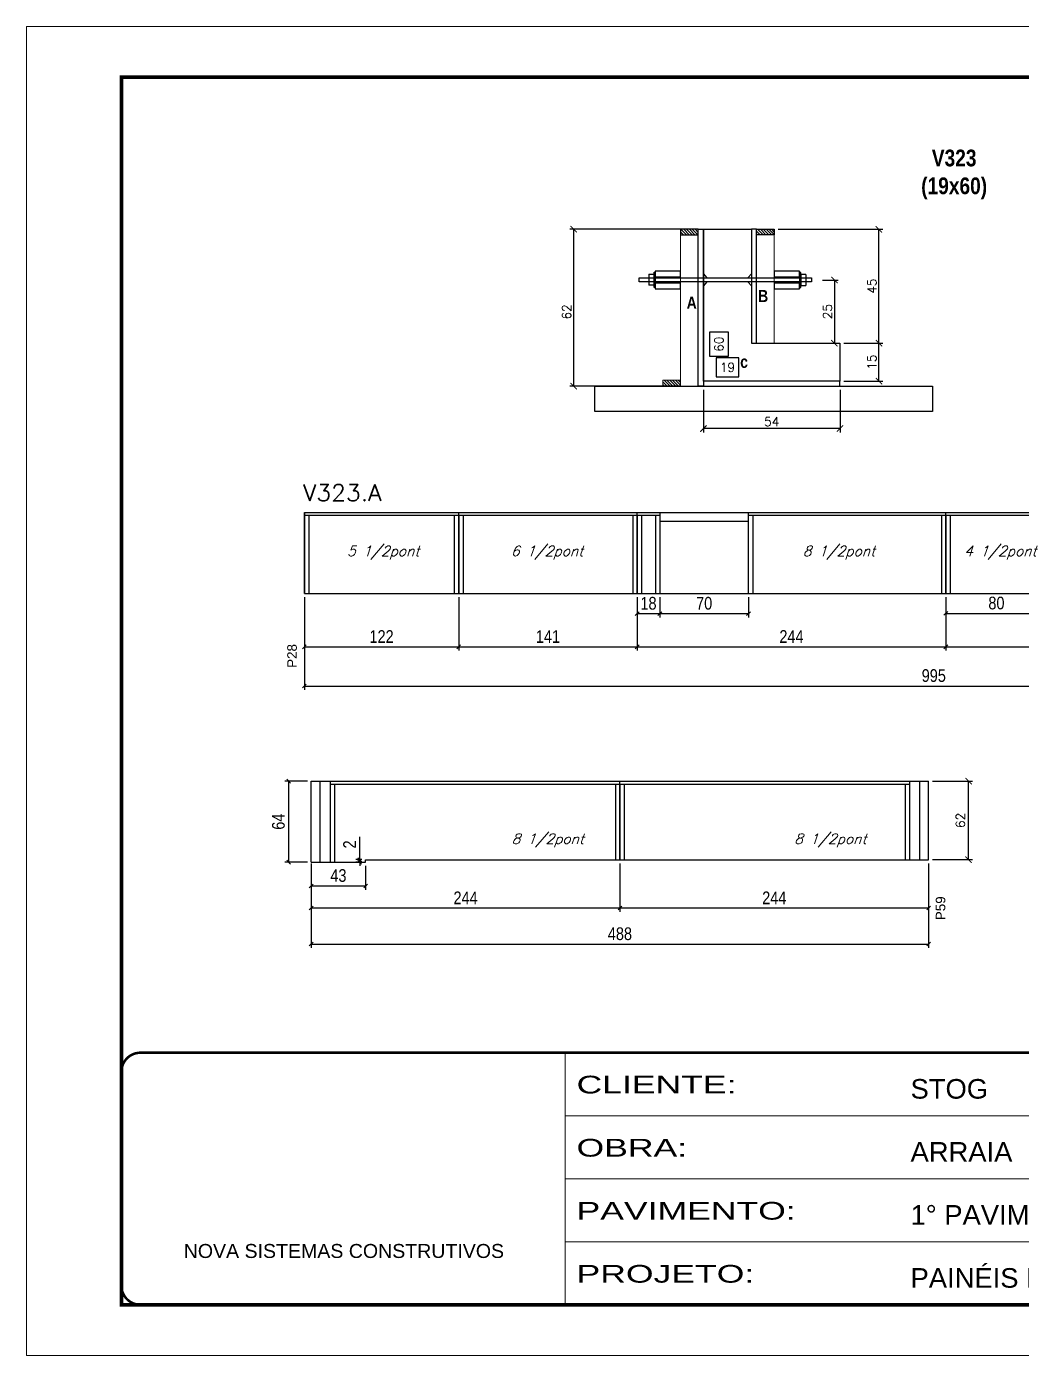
# Model space of a CAD drawing. Extents: x -3394 to 16474, y -5031 to 14397.
# Drawn here: x 5857 to 6644, y 4158 to 5208 of the extents above; entities that cross this region are included whole.
import ezdxf

# ---------------------------------------------------------------- set-up
doc = ezdxf.new("R2010")
doc.units = 0
doc.linetypes.add('CONTINUO', pattern=[0])
doc.linetypes.add('DASHED', pattern=[0.75, 0.5, -0.25])
doc.layers.get('0').update_dxf_attribs({"linetype": 'CONTINUOUS'})
doc.layers.get('Defpoints').update_dxf_attribs({"linetype": 'CONTINUOUS'})
for name, color, linetype in [('1HACHURA MADEIRAS', 1, 'CONTINUOUS'), ('barrote', 251, 'CONTINUOUS'), ('COTA', 241, 'CONTINUOUS'), ('Cota Seção (2x)', 4, 'CONTINUOUS'), ('detalhes', 4, 'CONTINUOUS'), ('NOMENCLATURA', 7, 'CONTINUOUS'), ('Painéis', 200, 'CONTINUOUS'), ('presilha', 1, 'CONTINUOUS'), ('SARR_2.2x7', 40, 'CONTINUOUS'), ('SARR_3.5x7', 81, 'CONTINUOUS'), ('texto', 7, 'CONTINUOUS'), ('Tubo de PVC', 51, 'CONTINUOUS')]:
    doc.layers.add(name, color=color, linetype=linetype)
for name, color, linetype, lineweight in [('CONCRETO', 251, 'CONTINUOUS', 25), ('Folhas', 255, 'CONTINUOUS', 9), ('Madeira', 126, 'CONTINUOUS', 18), ('SARRAFO DE PRESSAO', 251, 'DASHED', 9), ('Texto Seção', 7, 'CONTINUOUS', 15)]:
    doc.layers.add(name, color=color, linetype=linetype, lineweight=lineweight)
doc.styles.add('ARIAL', font='arial.ttf')
doc.styles.add('COTA TECNICA', font='techl___.ttf', dxfattribs={"height": 10})
doc.styles.add('REGUA-120', font='ROMANS.shx', dxfattribs={"height": 15})
doc.styles.add('ROMANS', font='romans.shx')
doc.styles.add('TECNICA', font='techb___.ttf', dxfattribs={"height": 10})
doc.styles.add('Tecnologia', font='')
doc.styles.get('Tecnologia').set_extended_font_data('Forgotten Futurist')
doc.dimstyles.new('Cota Paínel', dxfattribs={"dimtxt": 7, "dimasz": 5, "dimexe": 3, "dimexo": 3, "dimgap": 3, "dimtad": 1, "dimdec": 1, "dimzin": 12, "dimdsep": 46, "dimtxsty": 'ROMANS', "dimblk": 'ARCHTICK', "dimcen": 0, "dimclrd": 4, "dimclre": 4, "dimclrt": 1, "dimadec": 1, "dimazin": 3, "dimtfac": 1, "dimtdec": 1, "dimtmove": 0, "dimatfit": 3, "dimldrblk": 'OBLIQUE', "dimfxl": 1, "dimtolj": 1, "dimtzin": 12, "dimarcsym": 0})
doc.dimstyles.new('Cota Seção (2x)', dxfattribs={"dimtxt": 7, "dimasz": 5, "dimexe": 3, "dimexo": 3, "dimgap": 2, "dimtad": 3, "dimdec": 1, "dimlfac": 0.5, "dimzin": 12, "dimdsep": 46, "dimtxsty": 'ROMANS', "dimblk": 'ARCHTICK', "dimcen": 0, "dimclrd": 4, "dimclre": 4, "dimclrt": 1, "dimadec": 1, "dimazin": 3, "dimtfac": 1, "dimtdec": 1, "dimtmove": 0, "dimatfit": 3, "dimldrblk": 'OBLIQUE', "dimfxl": 1, "dimtolj": 1, "dimtzin": 12, "dimarcsym": 0})
doc.dimstyles.new('Cota Seção interna', dxfattribs={"dimtxt": 7, "dimasz": 6, "dimexe": 0.18, "dimexo": 2, "dimgap": -4, "dimtad": 3, "dimdec": 1, "dimlfac": 0.5, "dimzin": 12, "dimdsep": 46, "dimtxsty": 'ROMANS', "dimblk": 'ARCHTICK', "dimcen": 0.09, "dimse1": 1, "dimse2": 1, "dimsd1": 1, "dimsd2": 1, "dimclrd": 180, "dimclre": 5, "dimclrt": 1, "dimadec": 0, "dimazin": 3, "dimtfac": 1, "dimtdec": 1, "dimtofl": 0, "dimtmove": 0, "dimatfit": 3, "dimldrblk": 'ARCHTICK', "dimfxl": 1, "dimtolj": 1, "dimtzin": 0, "dimarcsym": 0})
doc.dimstyles.new('PAINEL', dxfattribs={"dimtxt": 10, "dimasz": 3, "dimexe": 3, "dimexo": 3, "dimgap": 3, "dimtad": 1, "dimdec": 1, "dimzin": 12, "dimdsep": 46, "dimtxsty": 'COTA TECNICA', "dimblk1": 'OBLIQUE', "dimblk2": 'OBLIQUE', "dimsah": 1, "dimcen": 0.9, "dimclrd": 4, "dimclre": 4, "dimclrt": 240, "dimadec": 1, "dimazin": 3, "dimtfac": 1, "dimtdec": 1, "dimtmove": 0, "dimatfit": 3, "dimfxl": 1, "dimtolj": 1, "dimtzin": 12, "dimarcsym": 0})
pattern_1 = [(135, (6019.3313, -2564.873), (-1.122532, -1.122532), [])]

# ---------------------------------------------------------------- blocks, each defined once
blk = doc.blocks.new('9999999999')
at = {"color": 30, "linetype": 'CONTINUO'}
for p, q in [((98564.6, 34230.2), (98564.6, 34429.4)), ((98564.6, 34379.6), (99584, 34379.6)), ((98564.6, 34329.8), (99488, 34329.8)), ((98564.6, 34280), (99488, 34280))]:
    blk.add_line(p, q, dxfattribs=at)
at = {"color": 30, "linetype": 'CONTINUO', "const_width": 2}
blk.add_lwpolyline([(99584, 34230.2), (99584, 34414.4, 0.414214), (99569, 34429.4), (98229, 34429.4, 0.414214), (98214, 34414.4), (98214, 34245.2, 0.414214), (98229, 34230.2), (99584, 34230.2)], format="xyb", dxfattribs=at)
at = {"layer": 'Folhas'}
blk.add_lwpolyline([(98139, 34190.2), (99624, 34190.2), (99624, 35240.2), (98139, 35240.2)], close=True, dxfattribs=at)
at = {"layer": 'Folhas', "color": 30, "const_width": 3}
blk.add_lwpolyline([(98214, 34230.2), (99584, 34230.2), (99584, 35200.2), (98214, 35200.2)], close=True, dxfattribs=at)
at = {"color": 7, "linetype": 'Continuous', "ltscale": 5, "style": 'ARIAL'}
for s, height, p in [('STOG', 15.48, (98837.7, 34393.1)), ('ARRAIA', 15.48, (98837.7, 34343.3)), ('1° PAVIMENTO', 15.483, (98837.7, 34293.5)), ('NOVA SISTEMAS CONSTRUTIVOS', 11.059, (98263.2, 34267.2)), ('PAINÉIS DE LAT. VIGAS', 15.483, (98837.7, 34243.7))]:
    blk.add_text(s, height=height, dxfattribs=at).set_placement(p)
at = {"layer": 'Folhas', "color": 7, "style": 'Tecnologia', "width": 1.5}
for s, p in [('CLIENTE:', (98573.7, 34397.2)), ('OBRA:', (98573.7, 34347.3)), ('PAVIMENTO:', (98573.7, 34297.5)), ('PROJETO:', (98573.7, 34247.7))]:
    blk.add_text(s, height=14, dxfattribs=at).set_placement(p)
blk = doc.blocks.new('_ArchTick')
at = {"color": 0, "linetype": 'ByBlock', "const_width": 0.15}
blk.add_lwpolyline([(-0.5, -0.5), (0.5, 0.5)], dxfattribs=at)
blk = doc.blocks.new('*D1073')
at = {"layer": 'COTA', "color": 4, "lineweight": -2, "transparency": 16777216}
for p, q in [((6486.2, 5007.7), (6498.8, 5007.7)), ((6495.8, 5007.7), (6495.8, 4957.8)), ((6486.2, 4957.8), (6498.8, 4957.8))]:
    blk.add_line(p, q, dxfattribs=at)
at = {"layer": 'Defpoints', "color": 0, "transparency": 16777216}
for p in [(6483.2, 5007.7), (6483.2, 4957.8), (6495.8, 4957.8)]:
    blk.add_point(p, dxfattribs=at)
at = {"layer": 'COTA', "color": 4, "lineweight": -2, "transparency": 16777216, "xscale": 5, "yscale": 5, "zscale": 5}
for p, rotation in [((6495.8, 5007.7), 90), ((6495.8, 4957.8), 270)]:
    blk.add_blockref('_ArchTick', p, dxfattribs=dict(at, rotation=rotation))
at = {"layer": 'COTA', "color": 1, "transparency": 16777216, "insert": (6490.3, 4982.7), "char_height": 7, "attachment_point": 5, "rotation": 90, "style": 'ROMANS'}
blk.add_mtext('\\A1;25', dxfattribs=at)
blk = doc.blocks.new('_Oblique')
at = {"color": 0, "linetype": 'ByBlock', "lineweight": -2}
blk.add_line((-0.5, -0.5), (0.5, 0.5), dxfattribs=at)
blk = doc.blocks.new('*D1107')
at = {"layer": 'COTA', "color": 4, "lineweight": -2, "transparency": 16777216}
for p, q in [((6380.8, 5047.8), (6286.6, 5047.8)), ((6289.6, 5047.8), (6289.6, 4923.8)), ((6371.2, 4923.8), (6286.6, 4923.8))]:
    blk.add_line(p, q, dxfattribs=at)
at = {"layer": 'Defpoints', "color": 0, "transparency": 16777216}
for p in [(6383.8, 5047.8), (6289.6, 4923.8), (6374.2, 4923.8)]:
    blk.add_point(p, dxfattribs=at)
at = {"layer": 'COTA', "color": 4, "lineweight": -2, "transparency": 16777216, "xscale": 5, "yscale": 5, "zscale": 5}
for p, rotation in [((6289.6, 5047.8), 90), ((6289.6, 4923.8), 270)]:
    blk.add_blockref('_ArchTick', p, dxfattribs=dict(at, rotation=rotation))
at = {"layer": 'COTA', "color": 1, "transparency": 16777216, "insert": (6284.1, 4982.5), "char_height": 7, "attachment_point": 5, "rotation": 90, "style": 'ROMANS'}
blk.add_mtext('\\A1;62', dxfattribs=at)
blk = doc.blocks.new('*D1074')
at = {"layer": 'Cota Seção (2x)', "color": 180, "lineweight": -2, "transparency": 16777216}
for p, q in [((6412, 4966.5), (6397, 4966.5)), ((6397, 4966.5), (6397, 4947.5)), ((6412, 4947.5), (6412, 4966.5)), ((6397, 4947.5), (6412, 4947.5))]:
    blk.add_line(p, q, dxfattribs=at)
at = {"layer": 'Defpoints', "color": 0, "transparency": 16777216}
for p in [(6392.2, 5047.8), (6392.2, 4927.8), (6416, 4927.8)]:
    blk.add_point(p, dxfattribs=at)
at = {"layer": 'Cota Seção (2x)', "color": 1, "transparency": 16777216, "insert": (6404.5, 4957), "char_height": 7, "attachment_point": 5, "rotation": 90, "style": 'ROMANS'}
blk.add_mtext('\\A1;60', dxfattribs=at)
blk = doc.blocks.new('*D1108')
at = {"layer": 'COTA', "color": 4, "lineweight": -2, "transparency": 16777216}
for p, q in [((6392.2, 4920.8), (6392.2, 4887.3)), ((6500.2, 4920.8), (6500.2, 4887.3)), ((6500.2, 4890.3), (6392.2, 4890.3))]:
    blk.add_line(p, q, dxfattribs=at)
at = {"layer": 'Defpoints', "color": 0, "transparency": 16777216}
for p in [(6392.2, 4923.8), (6500.2, 4923.8), (6392.2, 4890.3)]:
    blk.add_point(p, dxfattribs=at)
at = {"layer": 'COTA', "color": 4, "lineweight": -2, "transparency": 16777216, "xscale": 5, "yscale": 5, "zscale": 5}
for p, rotation in [((6392.2, 4890.3), 179.9999999997916), ((6500.2, 4890.3), 359.9999999997916)]:
    blk.add_blockref('_ArchTick', p, dxfattribs=dict(at, rotation=rotation))
at = {"layer": 'COTA', "color": 1, "transparency": 16777216, "insert": (6446.2, 4895.8), "char_height": 7, "attachment_point": 5, "style": 'ROMANS'}
blk.add_mtext('\\A1;54', dxfattribs=at)
blk = doc.blocks.new('*D1059')
at = {"layer": 'Cota Seção (2x)', "color": 180, "lineweight": -2, "transparency": 16777216}
for p, q in [((6420.2, 4946.2), (6402.2, 4946.2)), ((6402.2, 4946.2), (6402.2, 4931.2)), ((6420.2, 4931.2), (6420.2, 4946.2)), ((6402.2, 4931.2), (6420.2, 4931.2))]:
    blk.add_line(p, q, dxfattribs=at)
at = {"layer": 'Defpoints', "color": 0, "transparency": 16777216}
for p in [(6392.2, 5047.8), (6430.2, 5047.8), (6392.2, 4927.2)]:
    blk.add_point(p, dxfattribs=at)
at = {"layer": 'Cota Seção (2x)', "color": 1, "transparency": 16777216, "insert": (6411.2, 4938.7), "char_height": 7, "attachment_point": 5, "style": 'ROMANS'}
blk.add_mtext('\\A1;19', dxfattribs=at)
blk = doc.blocks.new('*D1103')
at = {"layer": 'COTA', "color": 4, "lineweight": -2, "transparency": 16777216}
for p, q in [((6503.2, 4957.8), (6533.9, 4957.8)), ((6530.9, 4927.8), (6530.9, 4957.8)), ((6503.2, 4927.8), (6533.9, 4927.8))]:
    blk.add_line(p, q, dxfattribs=at)
at = {"layer": 'Defpoints', "color": 0, "transparency": 16777216}
for p in [(6500.2, 4957.8), (6530.9, 4957.8), (6500.2, 4927.8)]:
    blk.add_point(p, dxfattribs=at)
at = {"layer": 'COTA', "color": 4, "lineweight": -2, "transparency": 16777216, "xscale": 5, "yscale": 5, "zscale": 5}
for p, rotation in [((6530.9, 4957.8), 90), ((6530.9, 4927.8), 270)]:
    blk.add_blockref('_ArchTick', p, dxfattribs=dict(at, rotation=rotation))
at = {"layer": 'COTA', "color": 1, "transparency": 16777216, "insert": (6525.4, 4942.8), "char_height": 7, "attachment_point": 5, "rotation": 90, "style": 'ROMANS'}
blk.add_mtext('\\A1;15', dxfattribs=at)
blk = doc.blocks.new('*D1104')
at = {"layer": 'COTA', "color": 4, "lineweight": -2, "transparency": 16777216}
for p, q in [((6451.2, 5047.8), (6533.9, 5047.8)), ((6530.9, 4957.8), (6530.9, 5047.8)), ((6503.2, 4957.8), (6533.9, 4957.8))]:
    blk.add_line(p, q, dxfattribs=at)
at = {"layer": 'Defpoints', "color": 0, "transparency": 16777216}
for p in [(6448.2, 5047.8), (6530.9, 5047.8), (6500.2, 4957.8)]:
    blk.add_point(p, dxfattribs=at)
at = {"layer": 'COTA', "color": 4, "lineweight": -2, "transparency": 16777216, "xscale": 5, "yscale": 5, "zscale": 5}
for p, rotation in [((6530.9, 5047.8), 90), ((6530.9, 4957.8), 270)]:
    blk.add_blockref('_ArchTick', p, dxfattribs=dict(at, rotation=rotation))
at = {"layer": 'COTA', "color": 1, "transparency": 16777216, "insert": (6525.4, 5002.8), "char_height": 7, "attachment_point": 5, "rotation": 90, "style": 'ROMANS'}
blk.add_mtext('\\A1;45', dxfattribs=at)
blk = doc.blocks.new('*D1066')
at = {"layer": 'COTA', "color": 4, "linetype": 'ByBlock', "lineweight": -2, "transparency": 16777216}
for p, q in [((6339.8, 4757.1), (6339.8, 4714.9)), ((6583.8, 4757.1), (6583.8, 4714.9)), ((6339.8, 4717.9), (6583.8, 4717.9))]:
    blk.add_line(p, q, dxfattribs=at)
at = {"layer": 'Defpoints', "color": 0, "linetype": 'ByBlock', "transparency": 16777216}
for p in [(6339.8, 4760.1), (6583.8, 4760.1), (6583.8, 4717.9)]:
    blk.add_point(p, dxfattribs=at)
at = {"layer": 'COTA', "color": 4, "linetype": 'ByBlock', "lineweight": -2, "transparency": 16777216, "xscale": 3, "yscale": 3, "zscale": 3, "rotation": 180}
blk.add_blockref('_Oblique', (6339.8, 4717.9), dxfattribs=at)
at = {"layer": 'COTA', "color": 4, "linetype": 'ByBlock', "lineweight": -2, "transparency": 16777216, "xscale": 3, "yscale": 3, "zscale": 3}
blk.add_blockref('_Oblique', (6583.8, 4717.9), dxfattribs=at)
at = {"layer": 'COTA', "color": 240, "linetype": 'ByBlock', "transparency": 16777216, "insert": (6461.8, 4726), "char_height": 10, "attachment_point": 5, "style": 'COTA TECNICA'}
blk.add_mtext('\\A1;244', dxfattribs=at)
blk = doc.blocks.new('*D1067')
at = {"layer": 'COTA', "color": 4, "linetype": 'ByBlock', "lineweight": -2, "transparency": 16777216}
for p, q in [((6076.8, 4757.1), (6076.8, 4683.9)), ((7071.8, 4757.1), (7071.8, 4683.9)), ((6076.8, 4686.9), (7071.8, 4686.9))]:
    blk.add_line(p, q, dxfattribs=at)
at = {"layer": 'Defpoints', "color": 0, "linetype": 'ByBlock', "transparency": 16777216}
for p in [(6076.8, 4760.1), (7071.8, 4760.1), (7071.8, 4686.9)]:
    blk.add_point(p, dxfattribs=at)
at = {"layer": 'COTA', "color": 4, "linetype": 'ByBlock', "lineweight": -2, "transparency": 16777216, "xscale": 3, "yscale": 3, "zscale": 3, "rotation": 180}
blk.add_blockref('_Oblique', (6076.8, 4686.9), dxfattribs=at)
at = {"layer": 'COTA', "color": 4, "linetype": 'ByBlock', "lineweight": -2, "transparency": 16777216, "xscale": 3, "yscale": 3, "zscale": 3}
blk.add_blockref('_Oblique', (7071.8, 4686.9), dxfattribs=at)
at = {"layer": 'COTA', "color": 240, "linetype": 'ByBlock', "transparency": 16777216, "insert": (6574.3, 4695.1), "char_height": 10, "attachment_point": 5, "style": 'COTA TECNICA'}
blk.add_mtext('\\A1;995', dxfattribs=at)
blk = doc.blocks.new('*D1069')
at = {"layer": 'COTA', "color": 4, "linetype": 'ByBlock', "lineweight": -2, "transparency": 16777216}
for p, q in [((6583.8, 4757.1), (6583.8, 4714.9)), ((6827.8, 4757.1), (6827.8, 4714.9)), ((6583.8, 4717.9), (6827.8, 4717.9))]:
    blk.add_line(p, q, dxfattribs=at)
at = {"layer": 'Defpoints', "color": 0, "linetype": 'ByBlock', "transparency": 16777216}
for p in [(6583.8, 4760.1), (6827.8, 4760.1), (6827.8, 4717.9)]:
    blk.add_point(p, dxfattribs=at)
at = {"layer": 'COTA', "color": 4, "linetype": 'ByBlock', "lineweight": -2, "transparency": 16777216, "xscale": 3, "yscale": 3, "zscale": 3, "rotation": 180}
blk.add_blockref('_Oblique', (6583.8, 4717.9), dxfattribs=at)
at = {"layer": 'COTA', "color": 4, "linetype": 'ByBlock', "lineweight": -2, "transparency": 16777216, "xscale": 3, "yscale": 3, "zscale": 3}
blk.add_blockref('_Oblique', (6827.8, 4717.9), dxfattribs=at)
at = {"layer": 'COTA', "color": 240, "linetype": 'ByBlock', "transparency": 16777216, "insert": (6705.8, 4726), "char_height": 10, "attachment_point": 5, "style": 'COTA TECNICA'}
blk.add_mtext('\\A1;244', dxfattribs=at)
blk = doc.blocks.new('*D1070')
at = {"layer": 'COTA', "color": 4, "linetype": 'ByBlock', "lineweight": -2, "transparency": 16777216}
for p, q in [((6082.2, 4546.7), (6082.2, 4508.5)), ((6326.2, 4546.7), (6326.2, 4508.5)), ((6082.2, 4511.5), (6326.2, 4511.5))]:
    blk.add_line(p, q, dxfattribs=at)
at = {"layer": 'Defpoints', "color": 0, "linetype": 'ByBlock', "transparency": 16777216}
for p in [(6082.2, 4549.7), (6326.2, 4549.7), (6326.2, 4511.5)]:
    blk.add_point(p, dxfattribs=at)
at = {"layer": 'COTA', "color": 4, "linetype": 'ByBlock', "lineweight": -2, "transparency": 16777216, "xscale": 3, "yscale": 3, "zscale": 3, "rotation": 180}
blk.add_blockref('_Oblique', (6082.2, 4511.5), dxfattribs=at)
at = {"layer": 'COTA', "color": 4, "linetype": 'ByBlock', "lineweight": -2, "transparency": 16777216, "xscale": 3, "yscale": 3, "zscale": 3}
blk.add_blockref('_Oblique', (6326.2, 4511.5), dxfattribs=at)
at = {"layer": 'COTA', "color": 240, "linetype": 'ByBlock', "transparency": 16777216, "insert": (6204.2, 4519.5), "char_height": 10, "attachment_point": 5, "style": 'COTA TECNICA'}
blk.add_mtext('\\A1;244', dxfattribs=at)
blk = doc.blocks.new('*D1071')
at = {"layer": 'COTA', "color": 4, "linetype": 'ByBlock', "lineweight": -2, "transparency": 16777216}
for p, q in [((6326.2, 4546.7), (6326.2, 4508.5)), ((6570.2, 4546.7), (6570.2, 4508.5)), ((6326.2, 4511.5), (6570.2, 4511.5))]:
    blk.add_line(p, q, dxfattribs=at)
at = {"layer": 'Defpoints', "color": 0, "linetype": 'ByBlock', "transparency": 16777216}
for p in [(6326.2, 4549.7), (6570.2, 4549.7), (6570.2, 4511.5)]:
    blk.add_point(p, dxfattribs=at)
at = {"layer": 'COTA', "color": 4, "linetype": 'ByBlock', "lineweight": -2, "transparency": 16777216, "xscale": 3, "yscale": 3, "zscale": 3, "rotation": 180}
blk.add_blockref('_Oblique', (6326.2, 4511.5), dxfattribs=at)
at = {"layer": 'COTA', "color": 4, "linetype": 'ByBlock', "lineweight": -2, "transparency": 16777216, "xscale": 3, "yscale": 3, "zscale": 3}
blk.add_blockref('_Oblique', (6570.2, 4511.5), dxfattribs=at)
at = {"layer": 'COTA', "color": 240, "linetype": 'ByBlock', "transparency": 16777216, "insert": (6448.2, 4519.5), "char_height": 10, "attachment_point": 5, "style": 'COTA TECNICA'}
blk.add_mtext('\\A1;244', dxfattribs=at)
blk = doc.blocks.new('*D1105')
at = {"layer": 'COTA', "color": 4, "linetype": 'ByBlock', "lineweight": -2, "transparency": 16777216}
for p, q in [((6570.2, 4546.7), (6570.2, 4480)), ((6082.2, 4544.7), (6082.2, 4480)), ((6082.2, 4483), (6570.2, 4483))]:
    blk.add_line(p, q, dxfattribs=at)
at = {"layer": 'Defpoints', "color": 0, "linetype": 'ByBlock', "transparency": 16777216}
for p in [(6082.2, 4547.7), (6570.2, 4549.7), (6570.2, 4483)]:
    blk.add_point(p, dxfattribs=at)
at = {"layer": 'COTA', "color": 4, "linetype": 'ByBlock', "lineweight": -2, "transparency": 16777216, "xscale": 3, "yscale": 3, "zscale": 3, "rotation": 180}
blk.add_blockref('_Oblique', (6082.2, 4483), dxfattribs=at)
at = {"layer": 'COTA', "color": 4, "linetype": 'ByBlock', "lineweight": -2, "transparency": 16777216, "xscale": 3, "yscale": 3, "zscale": 3}
blk.add_blockref('_Oblique', (6570.2, 4483), dxfattribs=at)
at = {"layer": 'COTA', "color": 240, "linetype": 'ByBlock', "transparency": 16777216, "insert": (6326.2, 4491.1), "char_height": 10, "attachment_point": 5, "style": 'COTA TECNICA'}
blk.add_mtext('\\A1;488', dxfattribs=at)
blk = doc.blocks.new('*D1072')
at = {"layer": 'COTA', "color": 4, "lineweight": -2, "transparency": 16777216}
for p, q in [((6573.2, 4611.7), (6604.8, 4611.7)), ((6601.8, 4549.7), (6601.8, 4611.7)), ((6573.2, 4549.7), (6604.8, 4549.7))]:
    blk.add_line(p, q, dxfattribs=at)
at = {"layer": 'Defpoints', "color": 0, "transparency": 16777216}
for p in [(6570.2, 4611.7), (6601.8, 4611.7), (6570.2, 4549.7)]:
    blk.add_point(p, dxfattribs=at)
at = {"layer": 'COTA', "color": 4, "lineweight": -2, "transparency": 16777216, "xscale": 5, "yscale": 5, "zscale": 5}
for p, rotation in [((6601.8, 4611.7), 90), ((6601.8, 4549.7), 270)]:
    blk.add_blockref('_ArchTick', p, dxfattribs=dict(at, rotation=rotation))
at = {"layer": 'COTA', "color": 1, "transparency": 16777216, "insert": (6595.3, 4580.7), "char_height": 7, "attachment_point": 5, "rotation": 90, "style": 'ROMANS'}
blk.add_mtext('\\A1;62', dxfattribs=at)
blk = doc.blocks.new('*D1106')
at = {"layer": 'COTA', "color": 4, "lineweight": -2, "transparency": 16777216}
for p, q in [((6079.2, 4611.7), (6061.4, 4611.7)), ((6064.4, 4547.7), (6064.4, 4611.7)), ((6079.2, 4547.7), (6061.4, 4547.7))]:
    blk.add_line(p, q, dxfattribs=at)
at = {"layer": 'Defpoints', "color": 0, "transparency": 16777216}
for p in [(6064.4, 4611.7), (6082.2, 4611.7), (6082.2, 4547.7)]:
    blk.add_point(p, dxfattribs=at)
at = {"layer": 'COTA', "color": 4, "lineweight": -2, "transparency": 16777216, "xscale": 3, "yscale": 3, "zscale": 3}
for p, rotation in [((6064.4, 4611.7), 90), ((6064.4, 4547.7), 270)]:
    blk.add_blockref('_Oblique', p, dxfattribs=dict(at, rotation=rotation))
at = {"layer": 'COTA', "color": 240, "transparency": 16777216, "insert": (6056.3, 4579.7), "char_height": 10, "attachment_point": 5, "rotation": 90, "style": 'COTA TECNICA'}
blk.add_mtext('\\A1;64', dxfattribs=at)
blk = doc.blocks.new('*D1109')
at = {"layer": 'COTA', "color": 4, "lineweight": -2, "transparency": 16777216}
for p, q in [((6082.2, 4544.7), (6082.2, 4525.8)), ((6125.2, 4544.7), (6125.2, 4525.8)), ((6125.2, 4528.8), (6082.2, 4528.8))]:
    blk.add_line(p, q, dxfattribs=at)
at = {"layer": 'Defpoints', "color": 0, "transparency": 16777216}
for p in [(6082.2, 4547.7), (6125.2, 4547.7), (6082.2, 4528.8)]:
    blk.add_point(p, dxfattribs=at)
at = {"layer": 'COTA', "color": 4, "lineweight": -2, "transparency": 16777216, "xscale": 3, "yscale": 3, "zscale": 3, "rotation": 180}
blk.add_blockref('_Oblique', (6082.2, 4528.8), dxfattribs=at)
at = {"layer": 'COTA', "color": 4, "lineweight": -2, "transparency": 16777216, "xscale": 3, "yscale": 3, "zscale": 3}
blk.add_blockref('_Oblique', (6125.2, 4528.8), dxfattribs=at)
at = {"layer": 'COTA', "color": 240, "transparency": 16777216, "insert": (6103.7, 4537.1), "char_height": 10, "attachment_point": 5, "style": 'COTA TECNICA'}
blk.add_mtext('\\A1;43', dxfattribs=at)
blk = doc.blocks.new('*D1110')
at = {"layer": 'COTA', "color": 4, "lineweight": -2, "transparency": 16777216}
for p, q in [((6120.5, 4549.7), (6120.5, 4567.8)), ((6122.2, 4549.7), (6117.5, 4549.7)), ((6122.2, 4547.7), (6117.5, 4547.7)), ((6120.5, 4547.7), (6120.5, 4549.7)), ((6120.5, 4547.7), (6120.5, 4544.7))]:
    blk.add_line(p, q, dxfattribs=at)
at = {"layer": 'Defpoints', "color": 0, "transparency": 16777216}
for p in [(6120.5, 4547.7), (6125.2, 4549.7), (6125.2, 4547.7)]:
    blk.add_point(p, dxfattribs=at)
at = {"layer": 'COTA', "color": 4, "lineweight": -2, "transparency": 16777216, "xscale": 3, "yscale": 3, "zscale": 3}
for p, rotation in [((6120.5, 4549.7), 270), ((6120.5, 4547.7), 90)]:
    blk.add_blockref('_Oblique', p, dxfattribs=dict(at, rotation=rotation))
at = {"layer": 'COTA', "color": 240, "transparency": 16777216, "insert": (6112.5, 4561.7), "char_height": 10, "attachment_point": 5, "rotation": 90, "style": 'COTA TECNICA'}
blk.add_mtext('\\A1;2', dxfattribs=at)
blk = doc.blocks.new('*D1111')
at = {"layer": 'COTA', "color": 4, "lineweight": -2, "transparency": 16777216}
for p, q in [((6076.8, 4757.1), (6076.8, 4714.9)), ((6198.8, 4757.1), (6198.8, 4714.9)), ((6076.8, 4717.9), (6198.8, 4717.9))]:
    blk.add_line(p, q, dxfattribs=at)
at = {"layer": 'Defpoints', "color": 0, "transparency": 16777216}
for p in [(6076.8, 4760.1), (6198.8, 4760.1), (6198.8, 4717.9)]:
    blk.add_point(p, dxfattribs=at)
at = {"layer": 'COTA', "color": 4, "lineweight": -2, "transparency": 16777216, "xscale": 3, "yscale": 3, "zscale": 3, "rotation": 180}
blk.add_blockref('_Oblique', (6076.8, 4717.9), dxfattribs=at)
at = {"layer": 'COTA', "color": 4, "lineweight": -2, "transparency": 16777216, "xscale": 3, "yscale": 3, "zscale": 3}
blk.add_blockref('_Oblique', (6198.8, 4717.9), dxfattribs=at)
at = {"layer": 'COTA', "color": 240, "transparency": 16777216, "insert": (6137.8, 4726), "char_height": 10, "attachment_point": 5, "style": 'COTA TECNICA'}
blk.add_mtext('\\A1;122', dxfattribs=at)
blk = doc.blocks.new('*D1112')
at = {"layer": 'COTA', "color": 4, "lineweight": -2, "transparency": 16777216}
for p, q in [((6198.8, 4757.1), (6198.8, 4714.9)), ((6339.8, 4757.1), (6339.8, 4714.9)), ((6198.8, 4717.9), (6339.8, 4717.9))]:
    blk.add_line(p, q, dxfattribs=at)
at = {"layer": 'Defpoints', "color": 0, "transparency": 16777216}
for p in [(6198.8, 4760.1), (6339.8, 4760.1), (6339.8, 4717.9)]:
    blk.add_point(p, dxfattribs=at)
at = {"layer": 'COTA', "color": 4, "lineweight": -2, "transparency": 16777216, "xscale": 3, "yscale": 3, "zscale": 3, "rotation": 180}
blk.add_blockref('_Oblique', (6198.8, 4717.9), dxfattribs=at)
at = {"layer": 'COTA', "color": 4, "lineweight": -2, "transparency": 16777216, "xscale": 3, "yscale": 3, "zscale": 3}
blk.add_blockref('_Oblique', (6339.8, 4717.9), dxfattribs=at)
at = {"layer": 'COTA', "color": 240, "transparency": 16777216, "insert": (6269.3, 4726), "char_height": 10, "attachment_point": 5, "style": 'COTA TECNICA'}
blk.add_mtext('\\A1;141', dxfattribs=at)
blk = doc.blocks.new('*D1113')
at = {"layer": 'COTA', "color": 4, "lineweight": -2, "transparency": 16777216}
for p, q in [((6339.8, 4757.1), (6339.8, 4741.1)), ((6357.8, 4757.1), (6357.8, 4741.1)), ((6339.8, 4744.1), (6357.8, 4744.1))]:
    blk.add_line(p, q, dxfattribs=at)
at = {"layer": 'Defpoints', "color": 0, "transparency": 16777216}
for p in [(6339.8, 4760.1), (6357.8, 4760.1), (6357.8, 4744.1)]:
    blk.add_point(p, dxfattribs=at)
at = {"layer": 'COTA', "color": 4, "lineweight": -2, "transparency": 16777216, "xscale": 3, "yscale": 3, "zscale": 3, "rotation": 180}
blk.add_blockref('_Oblique', (6339.8, 4744.1), dxfattribs=at)
at = {"layer": 'COTA', "color": 4, "lineweight": -2, "transparency": 16777216, "xscale": 3, "yscale": 3, "zscale": 3}
blk.add_blockref('_Oblique', (6357.8, 4744.1), dxfattribs=at)
at = {"layer": 'COTA', "color": 240, "transparency": 16777216, "insert": (6348.8, 4752.2), "char_height": 10, "attachment_point": 5, "style": 'COTA TECNICA'}
blk.add_mtext('\\A1;18', dxfattribs=at)
blk = doc.blocks.new('*D1114')
at = {"layer": 'COTA', "color": 4, "lineweight": -2, "transparency": 16777216}
for p, q in [((6357.8, 4757.1), (6357.8, 4741.1)), ((6427.8, 4757.1), (6427.8, 4741.1)), ((6357.8, 4744.1), (6427.8, 4744.1))]:
    blk.add_line(p, q, dxfattribs=at)
at = {"layer": 'Defpoints', "color": 0, "transparency": 16777216}
for p in [(6357.8, 4760.1), (6427.8, 4760.1), (6427.8, 4744.1)]:
    blk.add_point(p, dxfattribs=at)
at = {"layer": 'COTA', "color": 4, "lineweight": -2, "transparency": 16777216, "xscale": 3, "yscale": 3, "zscale": 3, "rotation": 180}
blk.add_blockref('_Oblique', (6357.8, 4744.1), dxfattribs=at)
at = {"layer": 'COTA', "color": 4, "lineweight": -2, "transparency": 16777216, "xscale": 3, "yscale": 3, "zscale": 3}
blk.add_blockref('_Oblique', (6427.8, 4744.1), dxfattribs=at)
at = {"layer": 'COTA', "color": 240, "transparency": 16777216, "insert": (6392.8, 4752.2), "char_height": 10, "attachment_point": 5, "style": 'COTA TECNICA'}
blk.add_mtext('\\A1;70', dxfattribs=at)
blk = doc.blocks.new('*D1075')
at = {"layer": 'COTA', "color": 4, "lineweight": -2, "transparency": 16777216}
for p, q in [((6583.8, 4757.1), (6583.8, 4741.3)), ((6663.8, 4757.1), (6663.8, 4741.3)), ((6583.8, 4744.3), (6663.8, 4744.3))]:
    blk.add_line(p, q, dxfattribs=at)
at = {"layer": 'Defpoints', "color": 0, "transparency": 16777216}
for p in [(6583.8, 4760.1), (6663.8, 4760.1), (6663.8, 4744.3)]:
    blk.add_point(p, dxfattribs=at)
at = {"layer": 'COTA', "color": 4, "lineweight": -2, "transparency": 16777216, "xscale": 3, "yscale": 3, "zscale": 3, "rotation": 180}
blk.add_blockref('_Oblique', (6583.8, 4744.3), dxfattribs=at)
at = {"layer": 'COTA', "color": 4, "lineweight": -2, "transparency": 16777216, "xscale": 3, "yscale": 3, "zscale": 3}
blk.add_blockref('_Oblique', (6663.8, 4744.3), dxfattribs=at)
at = {"layer": 'COTA', "color": 240, "transparency": 16777216, "insert": (6623.8, 4752.4), "char_height": 10, "attachment_point": 5, "style": 'COTA TECNICA'}
blk.add_mtext('\\A1;80', dxfattribs=at)

msp = doc.modelspace()

# ---------------------------------------------------------------- hatches: boundary and pattern name
at = {"layer": 'SARR_2.2x7'}
h = msp.add_hatch(dxfattribs=at)
h.set_pattern_fill('ANSI31', color=256, scale=0.5, angle=90)
h.set_pattern_definition(pattern_1)
h.paths.add_polyline_path([(6374.15, 5047.79), (6374.15, 5043.39), (6388.15, 5043.39), (6388.15, 5047.79)])
h = msp.add_hatch(dxfattribs=at)
h.set_pattern_fill('ANSI31', color=256, scale=0.5, angle=90)
h.set_pattern_definition(pattern_1)
h.paths.add_polyline_path([(6448.15, 5047.79), (6448.15, 5043.39), (6434.15, 5043.39), (6434.15, 5047.79)])
h = msp.add_hatch(dxfattribs=at)
h.set_pattern_fill('ANSI31', color=256, scale=0.5, angle=90)
h.set_pattern_definition(pattern_1)
h.paths.add_polyline_path([(6360.15, 4924.19), (6360.15, 4928.59), (6374.15, 4928.59), (6374.15, 4924.19)])

# ---------------------------------------------------------------- linework, layer by layer
at = {"layer": '1HACHURA MADEIRAS', "elevation": 0}
for points in [[(6374.15, 5014.7), (6354.15, 5014.7), (6354.15, 5010.3), (6374.15, 5010.3)], [(6468.15, 5014.7), (6448.15, 5014.7), (6448.15, 5010.3), (6468.15, 5010.3)], [(6374.15, 5005.1), (6354.15, 5005.1), (6354.15, 5000.7), (6374.15, 5000.7)], [(6468.15, 5005.1), (6448.15, 5005.1), (6448.15, 5000.7), (6468.15, 5000.7)]]:
    msp.add_lwpolyline(points, close=True, dxfattribs=at)
at = {"layer": 'barrote'}
msp.add_lwpolyline([(6573.34, 4903.79), (6306.43, 4903.79), (6306.43, 4923.79), (6573.34, 4923.79)], close=True, dxfattribs=at)
at = {"layer": 'CONCRETO'}
for points in [[(6430.15, 5047.79), (6430.15, 4957.79), (6500.15, 4957.79), (6500.15, 4927.79), (6500.15, 4927.79), (6500.15, 4927.79), (6392.15, 4927.79), (6392.15, 5047.79)], [(6392.15, 5047.79), (6430.15, 5047.79)]]:
    msp.add_lwpolyline(points, dxfattribs=at)
at = {"layer": 'Madeira'}
for points in [[(6374.15, 5047.79), (6388.15, 5047.79), (6388.15, 4923.79), (6374.15, 4923.79)], [(6448.15, 4957.79), (6434.15, 4957.79), (6434.15, 5047.79), (6448.15, 5047.79)], [(6360.15, 4924.19), (6360.15, 4928.59), (6374.15, 4928.59), (6374.15, 4924.19)]]:
    msp.add_lwpolyline(points, close=True, dxfattribs=at)
at = {"layer": 'Painéis', "linetype": 'ByBlock'}
for p, q in [((6076.78, 4824.06), (7071.78, 4824.06)), ((6076.78, 4760.06), (6076.78, 4824.06)), ((6198.78, 4760.06), (6198.78, 4824.06)), ((6339.78, 4760.06), (6339.78, 4824.06)), ((6583.78, 4760.06), (6583.78, 4824.06)), ((6076.78, 4760.06), (7071.78, 4760.06)), ((6082.19, 4611.66), (6570.19, 4611.66)), ((6082.19, 4547.66), (6082.19, 4611.66)), ((6326.19, 4549.66), (6326.19, 4611.66)), ((6570.19, 4549.66), (6570.19, 4611.66)), ((6082.19, 4547.66), (6125.19, 4547.66)), ((6125.19, 4549.66), (6570.19, 4549.66)), ((6125.19, 4547.66), (6125.19, 4549.66))]:
    msp.add_line(p, q, dxfattribs=at)
at = {"layer": 'Painéis'}
for points in [[(6388.15, 5047.79), (6392.15, 5047.79), (6392.15, 4923.79), (6388.15, 4923.79)], [(6434.15, 5047.79), (6430.15, 5047.79), (6430.15, 4957.79), (6434.15, 4957.79)], [(6500.15, 4923.79), (6500.15, 4927.79), (6392.15, 4927.79), (6392.15, 4923.79)]]:
    msp.add_lwpolyline(points, close=True, dxfattribs=at)
at = {"layer": 'presilha'}
for p, q in [((6349.15, 5012.22, 0), (6353.15, 5012.22, 0)), ((6349.15, 5012.22, 0), (6349.15, 5003.56, 0)), ((6353.15, 5013.89, 0), (6354.15, 5013.89, 0)), ((6353.15, 5001.89, 0), (6353.15, 5013.89, 0)), ((6353.15, 5012.22, 0), (6353.15, 5003.56, 0)), ((6354.15, 5013.89, 0), (6354.15, 5001.89, 0)), ((6469.15, 5013.7, 0), (6468.15, 5013.7, 0)), ((6468.15, 5013.7, 0), (6468.15, 5001.7, 0)), ((6469.15, 5001.7, 0), (6469.15, 5013.7, 0)), ((6473.15, 5012.03, 0), (6469.15, 5012.03, 0)), ((6469.15, 5012.03, 0), (6469.15, 5003.37, 0)), ((6473.15, 5012.03, 0), (6473.15, 5003.37, 0)), ((6353.15, 5003.56, 0), (6349.15, 5003.56, 0)), ((6354.15, 5001.89, 0), (6353.15, 5001.89, 0)), ((6468.15, 5001.7, 0), (6469.15, 5001.7, 0)), ((6469.15, 5003.37, 0), (6473.15, 5003.37, 0))]:
    msp.add_line(p, q, dxfattribs=at)
at = {"layer": 'presilha', "elevation": 0}
msp.add_lwpolyline([(6341.37, 5009.29), (6477.64, 5009.29), (6477.64, 5006.29), (6341.37, 5006.29)], close=True, dxfattribs=at)
at = {"layer": 'SARR_2.2x7', "linetype": 'Continuous'}
for p, q in [((6076.78, 4821.86), (6198.78, 4821.86)), ((6198.78, 4821.86), (6339.78, 4821.86)), ((6339.78, 4821.86), (6357.78, 4821.86)), ((6427.78, 4821.86), (6583.78, 4821.86)), ((6583.78, 4821.86), (6663.78, 4821.86)), ((6076.78, 4817.06), (6076.78, 4817.06)), ((6357.78, 4817.06), (6427.78, 4817.06)), ((6089.19, 4547.66), (6089.19, 4611.66)), ((6563.19, 4549.66), (6563.19, 4611.66)), ((6097.19, 4609.46), (6326.19, 4609.46)), ((6326.19, 4609.46), (6555.19, 4609.46))]:
    msp.add_line(p, q, dxfattribs=at)
at = {"layer": 'SARR_2.2x7'}
for points in [[(6374.15, 5047.79), (6374.15, 5043.39), (6388.15, 5043.39), (6388.15, 5047.79)], [(6448.15, 5047.79), (6448.15, 5043.39), (6434.15, 5043.39), (6434.15, 5047.79)]]:
    msp.add_lwpolyline(points, close=True, dxfattribs=at)
at = {"layer": 'SARR_3.5x7'}
for p, q in [((6076.78, 4760.06), (6076.78, 4824.06)), ((6076.78, 4824.06), (6076.78, 4760.06)), ((6080.28, 4821.86), (6080.28, 4760.06)), ((6195.28, 4821.86), (6195.28, 4760.06)), ((6198.78, 4821.86), (6198.78, 4760.06)), ((6202.28, 4821.86), (6202.28, 4760.06)), ((6336.28, 4821.86), (6336.28, 4760.06)), ((6339.78, 4821.86), (6339.78, 4760.06)), ((6343.28, 4821.86), (6343.28, 4760.06)), ((6354.28, 4821.86), (6354.28, 4760.06)), ((6357.78, 4824.06), (6357.78, 4760.06)), ((6427.78, 4760.06), (6427.78, 4824.06)), ((6431.28, 4821.86), (6431.28, 4760.06)), ((6580.28, 4821.86), (6580.28, 4760.06)), ((6583.78, 4821.86), (6583.78, 4760.06)), ((6587.28, 4821.86), (6587.28, 4760.06)), ((6076.78, 4760.06), (6080.28, 4760.06)), ((6195.28, 4760.06), (6198.78, 4760.06)), ((6198.78, 4760.06), (6202.28, 4760.06)), ((6336.28, 4760.06), (6339.78, 4760.06)), ((6339.78, 4760.06), (6343.28, 4760.06)), ((6580.28, 4760.06), (6583.78, 4760.06)), ((6583.78, 4760.06), (6587.28, 4760.06)), ((6097.19, 4611.66), (6097.19, 4547.66)), ((6555.19, 4611.66), (6555.19, 4549.66)), ((6100.69, 4609.46), (6100.69, 4547.66)), ((6322.69, 4609.46), (6322.69, 4549.66)), ((6326.19, 4609.46), (6326.19, 4549.66)), ((6329.69, 4609.46), (6329.69, 4549.66)), ((6551.69, 4609.46), (6551.69, 4549.66)), ((6097.19, 4547.66), (6100.69, 4547.66)), ((6322.69, 4549.66), (6326.19, 4549.66)), ((6326.19, 4549.66), (6329.69, 4549.66)), ((6551.69, 4549.66), (6555.19, 4549.66))]:
    msp.add_line(p, q, dxfattribs=at)
at = {"layer": 'Tubo de PVC', "elevation": 0}
msp.add_lwpolyline([(6430.15, 5012.53), (6430.15, 5003.05), (6427.35, 5006.2), (6394.95, 5006.2), (6392.15, 5003.05), (6392.15, 5012.53), (6394.95, 5009.38), (6427.35, 5009.38)], close=True, dxfattribs=at)

# ---------------------------------------------------------------- block references
at = {"layer": 'SARRAFO DE PRESSAO', "color": 6, "linetype": 'ByBlock'}
msp.add_blockref('9999999999', (-92281.77, -30032.25), dxfattribs=at)

# ---------------------------------------------------------------- texts
at = {"layer": 'detalhes', "style": 'TECNICA'}
for s, p in [('B', (6435.46, 4990.26)), ('A', (6378.97, 4985.02)), ('c', (6421.28, 4938.28))]:
    msp.add_text(s, height=9.6, rotation=360, dxfattribs=at).set_placement(p)
at = {"layer": 'NOMENCLATURA', "linetype": 'Continuous', "style": 'ARIAL'}
for s, p in [('P28', (6070.82, 4701.24)), ('P59', (6583.41, 4501.89))]:
    msp.add_text(s, height=7.567, rotation=90, dxfattribs=at).set_placement(p)
at = {"layer": 'NOMENCLATURA', "insert": (6590.38, 5110.73), "char_height": 13.2, "attachment_point": 2, "style": 'TECNICA'}
msp.add_mtext_dynamic_manual_height_columns('V323\\P(19x60)', width=13.2, gutter_width=1, heights=[0], dxfattribs=at)
at = {"layer": 'texto', "color": 2, "char_height": 8, "attachment_point": 5, "style": 'ROMANS'}
for s, insert in [('{\\Q19;\\C256;5 1/2pont}', (6139.07, 4792.28)), ('{\\Q19;\\C256;6 1/2pont}', (6268.61, 4792.28)), ('{\\Q19;\\C256;8 1/2pont}', (6499.32, 4792.28)), ('{\\Q19;\\C256;4 1/2pont}', (6626.92, 4792.28)), ('{\\Q19;\\C256;8 1/2pont}', (6269.19, 4564.88)), ('{\\Q19;\\C256;8 1/2pont}', (6492.52, 4564.88))]:
    msp.add_mtext(s, dxfattribs=dict(at, insert=insert))
at = {"layer": 'Texto Seção', "style": 'REGUA-120', "width": 1.05}
msp.add_text('V323.A', height=13, dxfattribs=at).set_placement((6075.71, 4833.16))

# ---------------------------------------------------------------- dimensions: what is measured, and where the dimension line sits
at = {"layer": 'COTA'}
for base, p1, p2, dimstyle, picture, middle in [((6289.63, 4923.79), (6383.75, 5047.79), (6374.15, 4923.79), 'Cota Seção (2x)', '*D1107', (6289.63, 4982.5)), ((6120.5, 4547.66), (6125.19, 4549.66), (6125.19, 4547.66), 'PAINEL', '*D1110', (6120.5, 4561.71))]:
    dim = msp.add_linear_dim(base=base, p1=p1, p2=p2, angle=90, dimstyle=dimstyle, dxfattribs=at)
    dim.commit()
    dim.dimension.update_dxf_attribs({"geometry": picture, "text_midpoint": middle, "dimtype": 160})
for base, p1, p2, angle, dimstyle, picture, middle in [((6530.89, 5047.79), (6500.15, 4957.79), (6448.15, 5047.79), 90, 'Cota Seção (2x)', '*D1104', (6525.39, 5002.79)), ((6495.8431, 4957.7903), (6483.1547, 5007.6904), (6483.1547, 4957.7903), 90, 'Cota Seção (2x)', '*D1073', (6490.3431, 4982.7403)), ((6530.89, 4957.79), (6500.15, 4927.79), (6500.15, 4957.79), 90, 'Cota Seção (2x)', '*D1103', (6525.39, 4942.79)), ((6392.15, 4890.35), (6500.15, 4923.79), (6392.15, 4923.79), 180, 'Cota Seção (2x)', '*D1108', (6446.15, 4895.85)), ((6064.44, 4611.66), (6082.19, 4547.66), (6082.19, 4611.66), 90, 'PAINEL', '*D1106', (6056.33, 4579.66)), ((6601.77, 4611.66), (6570.19, 4549.66), (6570.19, 4611.66), 90, 'Cota Paínel', '*D1072', (6595.27, 4580.66))]:
    dim = msp.add_linear_dim(base=base, p1=p1, p2=p2, angle=angle, dimstyle=dimstyle, dxfattribs=at)
    dim.commit()
    dim.dimension.update_dxf_attribs({"geometry": picture, "text_midpoint": middle})
at = {"layer": 'COTA', "linetype": 'ByBlock'}
for base, p1, p2, picture, middle in [((7071.78, 4686.91), (6076.78, 4760.06), (7071.78, 4760.06), '*D1067', (6574.28, 4695.05)), ((6827.78, 4717.91), (6583.78, 4760.06), (6827.78, 4760.06), '*D1069', (6705.78, 4725.98)), ((6326.19, 4511.47), (6082.19, 4549.66), (6326.19, 4549.66), '*D1070', (6204.19, 4519.54)), ((6570.19, 4482.97), (6082.19, 4547.66), (6570.19, 4549.66), '*D1105', (6326.19, 4491.07))]:
    dim = msp.add_linear_dim(base=base, p1=p1, p2=p2, dimstyle='PAINEL', dxfattribs=at)
    dim.commit()
    dim.dimension.update_dxf_attribs({"geometry": picture, "text_midpoint": middle})
at = {"layer": 'COTA'}
for base, p1, p2, picture, middle in [((6198.78, 4717.91), (6076.78, 4760.06), (6198.78, 4760.06), '*D1111', (6137.78, 4725.96)), ((6357.78, 4744.14), (6339.78, 4760.06), (6357.78, 4760.06), '*D1113', (6348.78, 4752.23)), ((6663.78, 4744.32), (6583.78, 4760.06), (6663.78, 4760.06), '*D1075', (6623.78, 4752.45)), ((6082.19, 4528.85), (6125.19, 4547.66), (6082.19, 4547.66), '*D1109', (6103.69, 4537.06))]:
    dim = msp.add_linear_dim(base=base, p1=p1, p2=p2, dimstyle='PAINEL', dxfattribs=at)
    dim.commit()
    dim.dimension.update_dxf_attribs({"geometry": picture, "text_midpoint": middle})
for base, p1, p2, picture, middle in [((6339.78, 4717.91), (6198.78, 4760.06), (6339.78, 4760.06), '*D1112', (6269.28, 4725.98)), ((6427.78, 4744.14), (6357.78, 4760.06), (6427.78, 4760.06), '*D1114', (6392.78, 4752.24))]:
    dim = msp.add_linear_dim(base=base, p1=p1, p2=p2, dimstyle='PAINEL', override={"dimtmove": 1}, dxfattribs=at)
    dim.commit()
    dim.dimension.update_dxf_attribs({"geometry": picture, "text_midpoint": middle})
at = {"layer": 'COTA', "linetype": 'ByBlock'}
for base, p1, p2, picture, middle in [((6583.78, 4717.91), (6339.78, 4760.06), (6583.78, 4760.06), '*D1066', (6461.78, 4725.98)), ((6570.19, 4511.47), (6326.19, 4549.66), (6570.19, 4549.66), '*D1071', (6448.19, 4519.54))]:
    dim = msp.add_linear_dim(base=base, p1=p1, p2=p2, dimstyle='PAINEL', override={"dimtmove": 1}, dxfattribs=at)
    dim.commit()
    dim.dimension.update_dxf_attribs({"geometry": picture, "text_midpoint": middle})
at = {"layer": 'Cota Seção (2x)'}
for base, p1, p2, angle, picture, middle in [((6416.01, 4927.79), (6392.15, 5047.79), (6392.15, 4927.79), 90, '*D1074', (6416.01, 4957)), ((6392.15, 4927.2), (6430.15, 5047.79), (6392.15, 5047.79), 180, '*D1059', (6411.15, 4927.2))]:
    dim = msp.add_linear_dim(base=base, p1=p1, p2=p2, angle=angle, dimstyle='Cota Seção interna', dxfattribs=at)
    dim.commit()
    dim.dimension.update_dxf_attribs({"geometry": picture, "text_midpoint": middle, "dimtype": 160})

doc.saveas('drawing.dxf')
